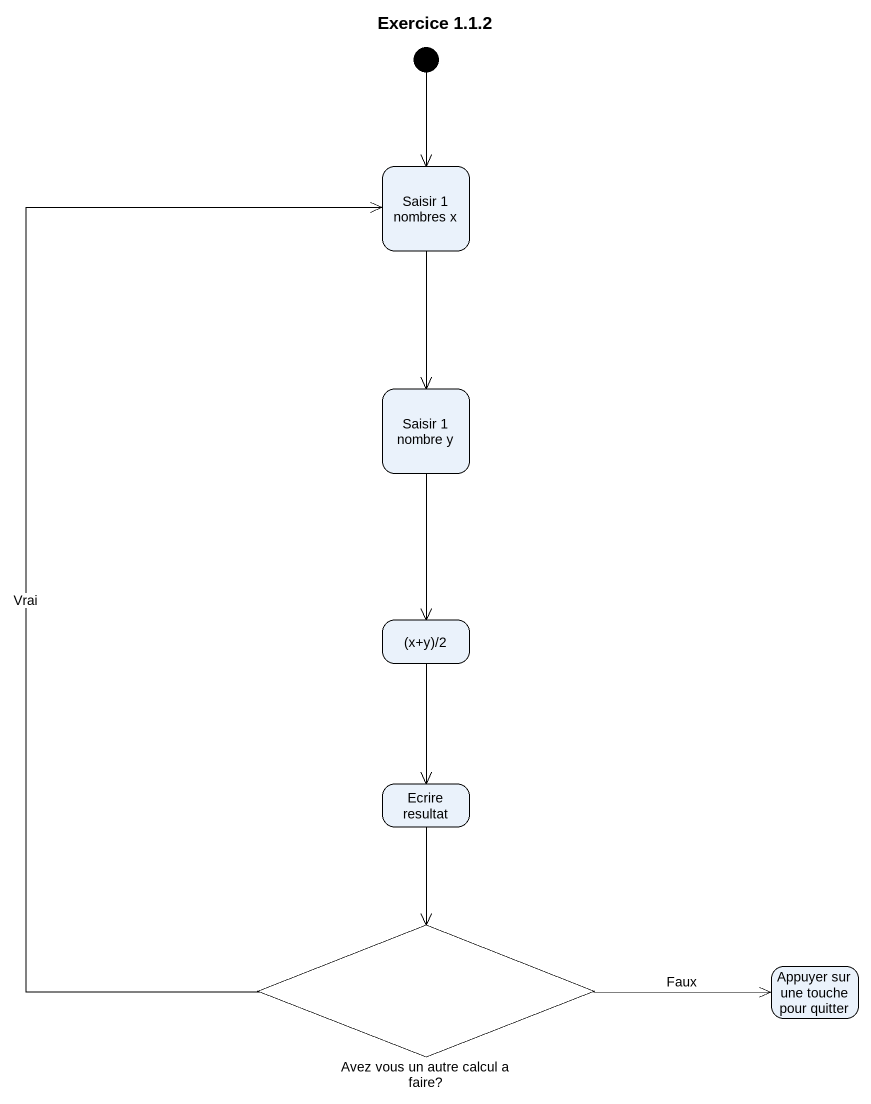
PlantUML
@startuml
title Exercice 1.1.2
hide empty description
state "Saisir 1 nombres x" as Saisir_1_nombres_x
state "Saisir 1 nombre y" as Saisir_1_nombre_y
state "(x+y)/2" as x_y_2
state "Ecrire resultat" as Ecrire_resultat
state "Avez vous un autre calcul a faire?" as Avez_vous_un_autre_calcul_a <<choice>>
state "Appuyer sur une touche pour quitter" as Appuyer_sur_une_touche_pour
[*] --> Saisir_1_nombres_x
Saisir_1_nombres_x --> Saisir_1_nombre_y
Saisir_1_nombre_y --> x_y_2
x_y_2 --> Ecrire_resultat
Ecrire_resultat --> Avez_vous_un_autre_calcul_a
Avez_vous_un_autre_calcul_a -up-> Saisir_1_nombres_x : Vrai
Avez_vous_un_autre_calcul_a -right-> Appuyer_sur_une_touche_pour : Faux
@enduml
